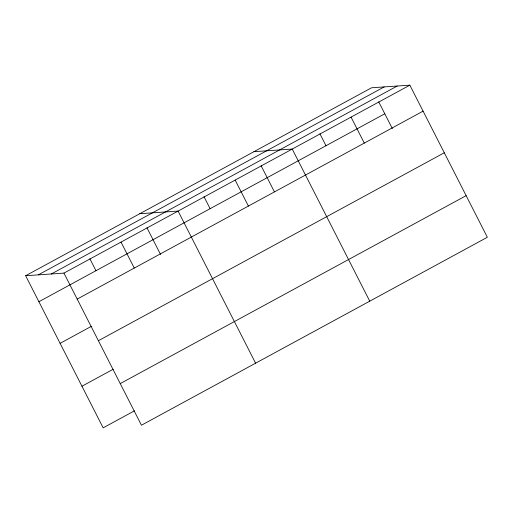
<?xml version="1.0" encoding="UTF-8"?>
<svg xmlns="http://www.w3.org/2000/svg" width="513" height="513" viewBox="0 0 513 513"><rect width="100%" height="100%" fill="white"/><g stroke="black" fill="none" stroke-linecap="round" stroke-linejoin="round"><path stroke-width="0.77" d="M25.65 275.731L371.553 87.781L409.849 85.164L487.35 237.269L141.447 425.219L63.945 273.108L25.65 275.731L103.151 427.836L134.477 410.817M38.289 274.865L384.186 86.921M51.306 273.974L397.209 86.03M63.945 273.108L409.849 85.164M38.892 301.721L384.795 113.771M77.187 299.098L423.09 111.148M60.098 343.338L91.417 326.319M98.393 340.715L444.296 152.771M81.945 386.218L113.264 369.2M120.241 383.596L466.144 195.652M253.941 151.688L292.243 149.065L369.745 301.169M139.799 213.709L178.094 211.087L255.596 363.191M378.709 101.831L392.342 128.583M351.046 117.111L364.288 143.101M319.907 133.784L325.986 145.724M261.104 165.731L274.372 191.779M235.166 180.076L248.407 206.066M204.027 196.742L210.112 208.682M146.955 227.753L160.588 254.512M121.023 242.098L134.265 268.087M89.884 258.764L95.963 270.704"/></g></svg>
